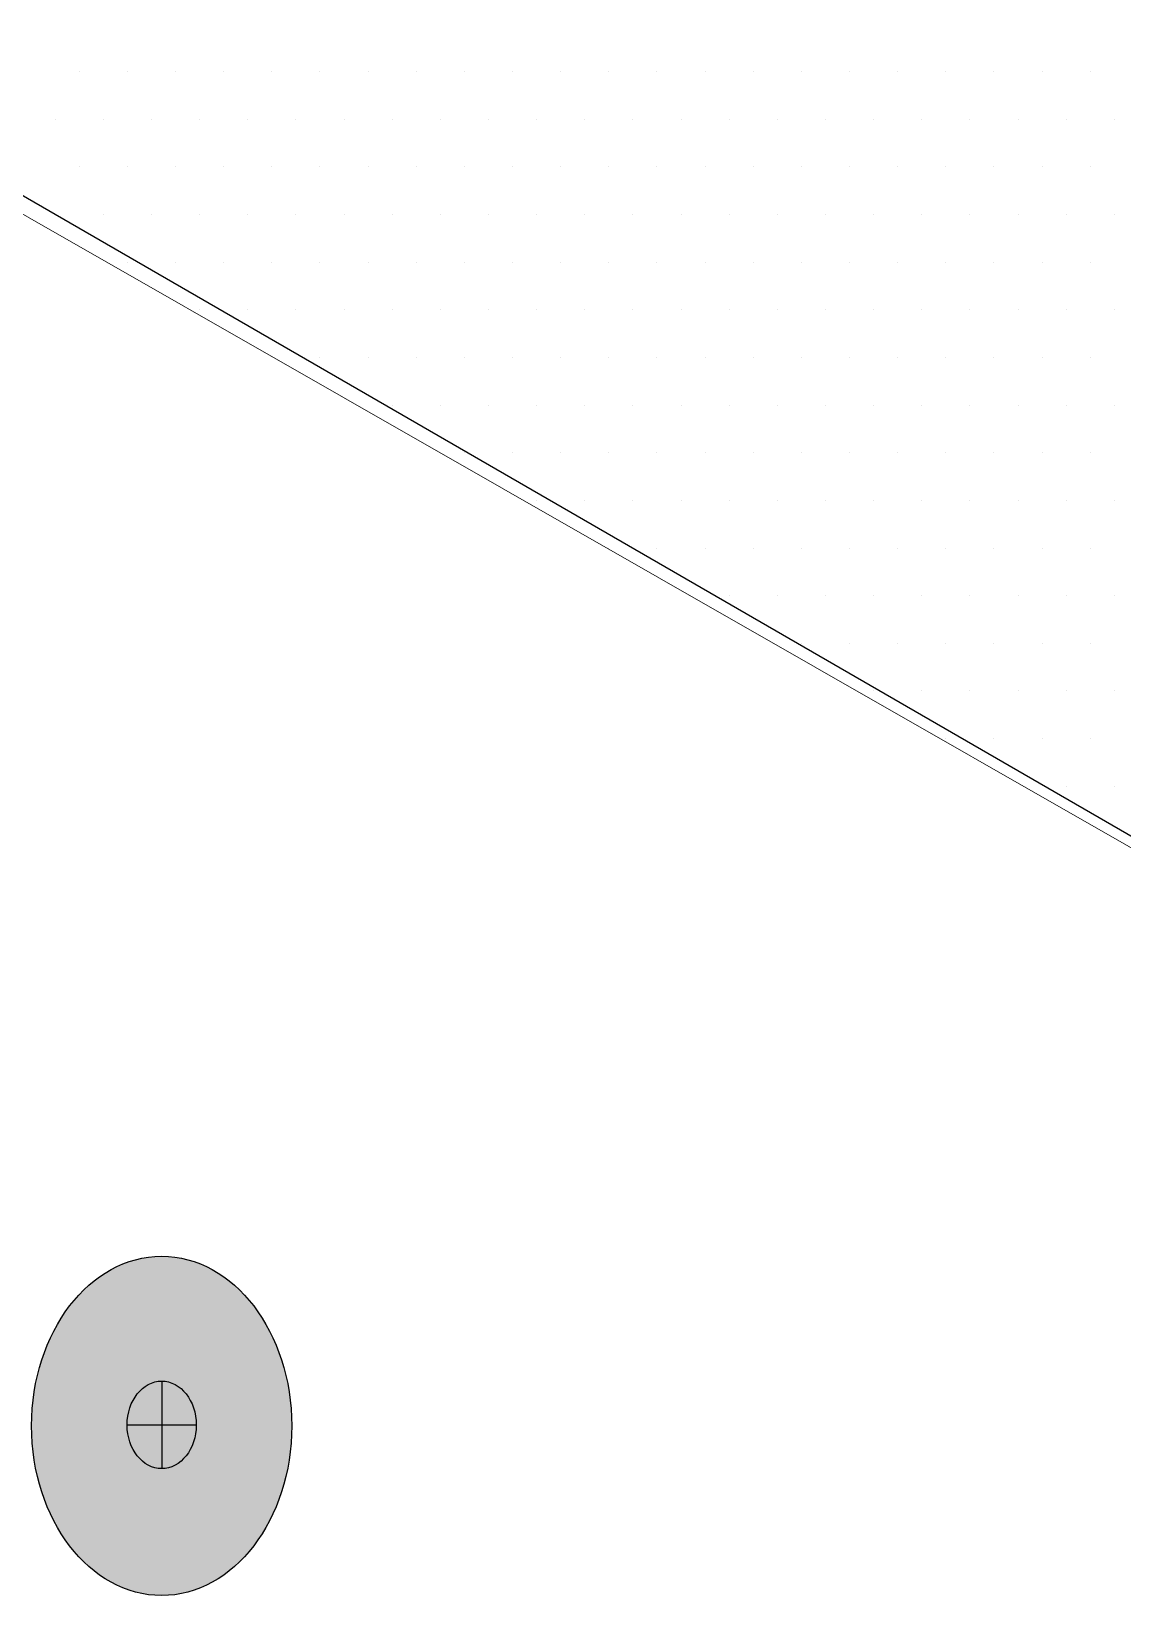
# Model space of a CAD drawing. Header units: inches. Extents: x -17.6 to 82.3, y -15.1 to 23.2.
# Drawn here: x 0.205 to 0.632, y 10.208 to 10.82 of the extents above; entities that cross this region are included whole.
import ezdxf

# ---------------------------------------------------------------- set-up
doc = ezdxf.new("R2010")
doc.units = ezdxf.units.IN
doc.header["$MEASUREMENT"] = 0
for name, color, linetype, lineweight in [('.ATI-HATCH', 7, 'Continuous', 0), ('G-ANNO-TTLB', 7, 'Continuous', 0), ('TYVEK', 7, 'Continuous', 0)]:
    doc.layers.add(name, color=color, linetype=linetype, lineweight=lineweight)

# ---------------------------------------------------------------- blocks, each defined once
blk = doc.blocks.new('Block_359')
at = {"layer": '.ATI-HATCH'}
for points, knots in [([(-0.38694, 11.43875), (-0.38694, 11.43875), (-0.38847, 11.43958), (-0.38847, 11.43958), (-0.38847, 11.43958), (-0.38694, 11.44042), (-0.38694, 11.44042), (-0.38694, 11.44042), (-0.38694, 11.83125), (-0.38694, 11.83125), (-0.38694, 11.83125), (-0.38764, 11.83097), (-0.38764, 11.83097), (-0.38764, 11.83097), (-0.38764, 11.83167), (-0.38764, 11.83167), (-0.38764, 11.83167), (-0.59625, 11.95083), (-0.59625, 11.95083), (-0.59625, 11.95083), (-0.59625, 11.34875), (-0.59625, 11.34875), (-0.59625, 11.34875), (-0.47069, 11.13361), (-0.47069, 11.13361), (-0.47069, 11.13361), (2.17, 9.62333), (2.17, 9.62333), (2.17, 9.62333), (2.54681, 9.83847), (2.54681, 9.83847), (2.54681, 9.83847), (2.54681, 10.29986), (2.54681, 10.29986), (2.54681, 10.29986), (2.30764, 10.43653), (2.30764, 10.43653), (2.30764, 10.43653), (2.30764, 10.22667), (2.30764, 10.22667), (2.30764, 10.22667), (2.30778, 9.89847), (2.30778, 9.89847), (2.30778, 9.89847), (-0.38694, 11.43875), (-0.38694, 11.43875)], [0, 0, 0, 0, 1, 1, 1, 2, 2, 2, 3, 3, 3, 4, 4, 4, 5, 5, 5, 6, 6, 6, 7, 7, 7, 8, 8, 8, 9, 9, 9, 10, 10, 10, 11, 11, 11, 12, 12, 12, 13, 13, 13, 14, 14, 14, 15, 15, 15, 15]), ([(2.30764, 10.22667), (2.30764, 10.22667), (-0.10097, 11.60208), (-0.10097, 11.60208), (-0.10097, 11.60208), (-0.38694, 11.44042), (-0.38694, 11.44042), (-0.38694, 11.44042), (-0.38694, 11.43875), (-0.38694, 11.43875), (-0.38694, 11.43875), (2.30778, 9.89847), (2.30778, 9.89847), (2.30778, 9.89847), (2.30764, 10.22667), (2.30764, 10.22667)], [0, 0, 0, 0, 1, 1, 1, 2, 2, 2, 3, 3, 3, 4, 4, 4, 5, 5, 5, 5])]:
    blk.add_open_spline(points, degree=3, knots=knots, dxfattribs=at)
at = {"layer": '.ATI-HATCH', "color": 8, "lineweight": 0, "true_color": 0x808080}
for points in [[(0.22416, 10.80452), (0.22416, 10.80452), (0.22416, 10.80452), (0.22416, 10.80452)], [(0.24299, 10.80452), (0.24299, 10.80452), (0.24299, 10.80452), (0.24299, 10.80452)], [(0.26183, 10.80452), (0.26183, 10.80452), (0.26183, 10.80452), (0.26183, 10.80452)], [(0.28066, 10.80452), (0.28066, 10.80452), (0.28066, 10.80452), (0.28066, 10.80452)], [(0.29949, 10.80452), (0.29949, 10.80452), (0.29949, 10.80452), (0.29949, 10.80452)], [(0.31832, 10.80452), (0.31832, 10.80452), (0.31832, 10.80452), (0.31832, 10.80452)], [(0.33716, 10.80452), (0.33716, 10.80452), (0.33716, 10.80452), (0.33716, 10.80452)], [(0.35599, 10.80452), (0.35599, 10.80452), (0.35599, 10.80452), (0.35599, 10.80452)], [(0.37482, 10.80452), (0.37482, 10.80452), (0.37482, 10.80452), (0.37482, 10.80452)], [(0.39366, 10.80452), (0.39366, 10.80452), (0.39366, 10.80452), (0.39366, 10.80452)], [(0.41249, 10.80452), (0.41249, 10.80452), (0.41249, 10.80452), (0.41249, 10.80452)], [(0.43132, 10.80452), (0.43132, 10.80452), (0.43132, 10.80452), (0.43132, 10.80452)], [(0.45015, 10.80452), (0.45015, 10.80452), (0.45015, 10.80452), (0.45015, 10.80452)], [(0.46899, 10.80452), (0.46899, 10.80452), (0.46899, 10.80452), (0.46899, 10.80452)], [(0.48782, 10.80452), (0.48782, 10.80452), (0.48782, 10.80452), (0.48782, 10.80452)], [(0.50665, 10.80452), (0.50665, 10.80452), (0.50665, 10.80452), (0.50665, 10.80452)], [(0.52549, 10.80452), (0.52549, 10.80452), (0.52549, 10.80452), (0.52549, 10.80452)], [(0.54432, 10.80452), (0.54432, 10.80452), (0.54432, 10.80452), (0.54432, 10.80452)], [(0.56315, 10.80452), (0.56315, 10.80452), (0.56315, 10.80452), (0.56315, 10.80452)], [(0.58199, 10.80452), (0.58199, 10.80452), (0.58199, 10.80452), (0.58199, 10.80452)], [(0.60082, 10.80452), (0.60082, 10.80452), (0.60082, 10.80452), (0.60082, 10.80452)], [(0.61965, 10.80452), (0.61965, 10.80452), (0.61965, 10.80452), (0.61965, 10.80452)], [(0.21474, 10.78589), (0.21474, 10.78589), (0.21474, 10.78589), (0.21474, 10.78589)], [(0.23358, 10.78589), (0.23358, 10.78589), (0.23358, 10.78589), (0.23358, 10.78589)], [(0.25241, 10.78589), (0.25241, 10.78589), (0.25241, 10.78589), (0.25241, 10.78589)], [(0.27124, 10.78589), (0.27124, 10.78589), (0.27124, 10.78589), (0.27124, 10.78589)], [(0.29007, 10.78589), (0.29007, 10.78589), (0.29007, 10.78589), (0.29007, 10.78589)], [(0.30891, 10.78589), (0.30891, 10.78589), (0.30891, 10.78589), (0.30891, 10.78589)], [(0.32774, 10.78589), (0.32774, 10.78589), (0.32774, 10.78589), (0.32774, 10.78589)], [(0.34657, 10.78589), (0.34657, 10.78589), (0.34657, 10.78589), (0.34657, 10.78589)], [(0.36541, 10.78589), (0.36541, 10.78589), (0.36541, 10.78589), (0.36541, 10.78589)], [(0.38424, 10.78589), (0.38424, 10.78589), (0.38424, 10.78589), (0.38424, 10.78589)], [(0.40307, 10.78589), (0.40307, 10.78589), (0.40307, 10.78589), (0.40307, 10.78589)], [(0.42191, 10.78589), (0.42191, 10.78589), (0.42191, 10.78589), (0.42191, 10.78589)], [(0.44074, 10.78589), (0.44074, 10.78589), (0.44074, 10.78589), (0.44074, 10.78589)], [(0.45957, 10.78589), (0.45957, 10.78589), (0.45957, 10.78589), (0.45957, 10.78589)], [(0.4784, 10.78589), (0.4784, 10.78589), (0.4784, 10.78589), (0.4784, 10.78589)], [(0.49724, 10.78589), (0.49724, 10.78589), (0.49724, 10.78589), (0.49724, 10.78589)], [(0.51607, 10.78589), (0.51607, 10.78589), (0.51607, 10.78589), (0.51607, 10.78589)], [(0.5349, 10.78589), (0.5349, 10.78589), (0.5349, 10.78589), (0.5349, 10.78589)], [(0.55374, 10.78589), (0.55374, 10.78589), (0.55374, 10.78589), (0.55374, 10.78589)], [(0.57257, 10.78589), (0.57257, 10.78589), (0.57257, 10.78589), (0.57257, 10.78589)], [(0.5914, 10.78589), (0.5914, 10.78589), (0.5914, 10.78589), (0.5914, 10.78589)], [(0.61023, 10.78589), (0.61023, 10.78589), (0.61023, 10.78589), (0.61023, 10.78589)], [(0.62907, 10.78589), (0.62907, 10.78589), (0.62907, 10.78589), (0.62907, 10.78589)], [(0.22416, 10.76725), (0.22416, 10.76725), (0.22416, 10.76725), (0.22416, 10.76725)], [(0.24299, 10.76725), (0.24299, 10.76725), (0.24299, 10.76725), (0.24299, 10.76725)], [(0.26183, 10.76725), (0.26183, 10.76725), (0.26183, 10.76725), (0.26183, 10.76725)], [(0.28066, 10.76725), (0.28066, 10.76725), (0.28066, 10.76725), (0.28066, 10.76725)], [(0.29949, 10.76725), (0.29949, 10.76725), (0.29949, 10.76725), (0.29949, 10.76725)], [(0.31832, 10.76725), (0.31832, 10.76725), (0.31832, 10.76725), (0.31832, 10.76725)], [(0.33716, 10.76725), (0.33716, 10.76725), (0.33716, 10.76725), (0.33716, 10.76725)], [(0.35599, 10.76725), (0.35599, 10.76725), (0.35599, 10.76725), (0.35599, 10.76725)], [(0.37482, 10.76725), (0.37482, 10.76725), (0.37482, 10.76725), (0.37482, 10.76725)], [(0.39366, 10.76725), (0.39366, 10.76725), (0.39366, 10.76725), (0.39366, 10.76725)], [(0.41249, 10.76725), (0.41249, 10.76725), (0.41249, 10.76725), (0.41249, 10.76725)], [(0.43132, 10.76725), (0.43132, 10.76725), (0.43132, 10.76725), (0.43132, 10.76725)], [(0.45015, 10.76725), (0.45015, 10.76725), (0.45015, 10.76725), (0.45015, 10.76725)], [(0.46899, 10.76725), (0.46899, 10.76725), (0.46899, 10.76725), (0.46899, 10.76725)], [(0.48782, 10.76725), (0.48782, 10.76725), (0.48782, 10.76725), (0.48782, 10.76725)], [(0.50665, 10.76725), (0.50665, 10.76725), (0.50665, 10.76725), (0.50665, 10.76725)], [(0.52549, 10.76725), (0.52549, 10.76725), (0.52549, 10.76725), (0.52549, 10.76725)], [(0.54432, 10.76725), (0.54432, 10.76725), (0.54432, 10.76725), (0.54432, 10.76725)], [(0.56315, 10.76725), (0.56315, 10.76725), (0.56315, 10.76725), (0.56315, 10.76725)], [(0.58199, 10.76725), (0.58199, 10.76725), (0.58199, 10.76725), (0.58199, 10.76725)], [(0.60082, 10.76725), (0.60082, 10.76725), (0.60082, 10.76725), (0.60082, 10.76725)], [(0.61965, 10.76725), (0.61965, 10.76725), (0.61965, 10.76725), (0.61965, 10.76725)], [(0.21474, 10.74861), (0.21474, 10.74861), (0.21474, 10.74861), (0.21474, 10.74861)], [(0.23358, 10.74861), (0.23358, 10.74861), (0.23358, 10.74861), (0.23358, 10.74861)], [(0.25241, 10.74861), (0.25241, 10.74861), (0.25241, 10.74861), (0.25241, 10.74861)], [(0.27124, 10.74861), (0.27124, 10.74861), (0.27124, 10.74861), (0.27124, 10.74861)], [(0.29007, 10.74861), (0.29007, 10.74861), (0.29007, 10.74861), (0.29007, 10.74861)], [(0.30891, 10.74861), (0.30891, 10.74861), (0.30891, 10.74861), (0.30891, 10.74861)], [(0.32774, 10.74861), (0.32774, 10.74861), (0.32774, 10.74861), (0.32774, 10.74861)], [(0.34657, 10.74861), (0.34657, 10.74861), (0.34657, 10.74861), (0.34657, 10.74861)], [(0.36541, 10.74861), (0.36541, 10.74861), (0.36541, 10.74861), (0.36541, 10.74861)], [(0.38424, 10.74861), (0.38424, 10.74861), (0.38424, 10.74861), (0.38424, 10.74861)], [(0.40307, 10.74861), (0.40307, 10.74861), (0.40307, 10.74861), (0.40307, 10.74861)], [(0.42191, 10.74861), (0.42191, 10.74861), (0.42191, 10.74861), (0.42191, 10.74861)], [(0.44074, 10.74861), (0.44074, 10.74861), (0.44074, 10.74861), (0.44074, 10.74861)], [(0.45957, 10.74861), (0.45957, 10.74861), (0.45957, 10.74861), (0.45957, 10.74861)], [(0.4784, 10.74861), (0.4784, 10.74861), (0.4784, 10.74861), (0.4784, 10.74861)], [(0.49724, 10.74861), (0.49724, 10.74861), (0.49724, 10.74861), (0.49724, 10.74861)], [(0.51607, 10.74861), (0.51607, 10.74861), (0.51607, 10.74861), (0.51607, 10.74861)], [(0.5349, 10.74861), (0.5349, 10.74861), (0.5349, 10.74861), (0.5349, 10.74861)], [(0.55374, 10.74861), (0.55374, 10.74861), (0.55374, 10.74861), (0.55374, 10.74861)], [(0.57257, 10.74861), (0.57257, 10.74861), (0.57257, 10.74861), (0.57257, 10.74861)], [(0.5914, 10.74861), (0.5914, 10.74861), (0.5914, 10.74861), (0.5914, 10.74861)], [(0.61023, 10.74861), (0.61023, 10.74861), (0.61023, 10.74861), (0.61023, 10.74861)], [(0.62907, 10.74861), (0.62907, 10.74861), (0.62907, 10.74861), (0.62907, 10.74861)], [(0.24299, 10.72997), (0.24299, 10.72997), (0.24299, 10.72997), (0.24299, 10.72997)], [(0.26183, 10.72997), (0.26183, 10.72997), (0.26183, 10.72997), (0.26183, 10.72997)], [(0.28066, 10.72997), (0.28066, 10.72997), (0.28066, 10.72997), (0.28066, 10.72997)], [(0.29949, 10.72997), (0.29949, 10.72997), (0.29949, 10.72997), (0.29949, 10.72997)], [(0.31832, 10.72997), (0.31832, 10.72997), (0.31832, 10.72997), (0.31832, 10.72997)], [(0.33716, 10.72997), (0.33716, 10.72997), (0.33716, 10.72997), (0.33716, 10.72997)], [(0.35599, 10.72997), (0.35599, 10.72997), (0.35599, 10.72997), (0.35599, 10.72997)], [(0.37482, 10.72997), (0.37482, 10.72997), (0.37482, 10.72997), (0.37482, 10.72997)], [(0.39366, 10.72997), (0.39366, 10.72997), (0.39366, 10.72997), (0.39366, 10.72997)], [(0.41249, 10.72997), (0.41249, 10.72997), (0.41249, 10.72997), (0.41249, 10.72997)], [(0.43132, 10.72997), (0.43132, 10.72997), (0.43132, 10.72997), (0.43132, 10.72997)], [(0.45015, 10.72997), (0.45015, 10.72997), (0.45015, 10.72997), (0.45015, 10.72997)], [(0.46899, 10.72997), (0.46899, 10.72997), (0.46899, 10.72997), (0.46899, 10.72997)], [(0.48782, 10.72997), (0.48782, 10.72997), (0.48782, 10.72997), (0.48782, 10.72997)], [(0.50665, 10.72997), (0.50665, 10.72997), (0.50665, 10.72997), (0.50665, 10.72997)], [(0.52549, 10.72997), (0.52549, 10.72997), (0.52549, 10.72997), (0.52549, 10.72997)], [(0.54432, 10.72997), (0.54432, 10.72997), (0.54432, 10.72997), (0.54432, 10.72997)], [(0.56315, 10.72997), (0.56315, 10.72997), (0.56315, 10.72997), (0.56315, 10.72997)], [(0.58199, 10.72997), (0.58199, 10.72997), (0.58199, 10.72997), (0.58199, 10.72997)], [(0.60082, 10.72997), (0.60082, 10.72997), (0.60082, 10.72997), (0.60082, 10.72997)], [(0.61965, 10.72997), (0.61965, 10.72997), (0.61965, 10.72997), (0.61965, 10.72997)], [(0.27124, 10.71133), (0.27124, 10.71133), (0.27124, 10.71133), (0.27124, 10.71133)], [(0.29007, 10.71133), (0.29007, 10.71133), (0.29007, 10.71133), (0.29007, 10.71133)], [(0.30891, 10.71133), (0.30891, 10.71133), (0.30891, 10.71133), (0.30891, 10.71133)], [(0.32774, 10.71133), (0.32774, 10.71133), (0.32774, 10.71133), (0.32774, 10.71133)], [(0.34657, 10.71133), (0.34657, 10.71133), (0.34657, 10.71133), (0.34657, 10.71133)], [(0.36541, 10.71133), (0.36541, 10.71133), (0.36541, 10.71133), (0.36541, 10.71133)], [(0.38424, 10.71133), (0.38424, 10.71133), (0.38424, 10.71133), (0.38424, 10.71133)], [(0.40307, 10.71133), (0.40307, 10.71133), (0.40307, 10.71133), (0.40307, 10.71133)], [(0.42191, 10.71133), (0.42191, 10.71133), (0.42191, 10.71133), (0.42191, 10.71133)], [(0.44074, 10.71133), (0.44074, 10.71133), (0.44074, 10.71133), (0.44074, 10.71133)], [(0.45957, 10.71133), (0.45957, 10.71133), (0.45957, 10.71133), (0.45957, 10.71133)], [(0.4784, 10.71133), (0.4784, 10.71133), (0.4784, 10.71133), (0.4784, 10.71133)], [(0.49724, 10.71133), (0.49724, 10.71133), (0.49724, 10.71133), (0.49724, 10.71133)], [(0.51607, 10.71133), (0.51607, 10.71133), (0.51607, 10.71133), (0.51607, 10.71133)], [(0.5349, 10.71133), (0.5349, 10.71133), (0.5349, 10.71133), (0.5349, 10.71133)], [(0.55374, 10.71133), (0.55374, 10.71133), (0.55374, 10.71133), (0.55374, 10.71133)], [(0.57257, 10.71133), (0.57257, 10.71133), (0.57257, 10.71133), (0.57257, 10.71133)], [(0.5914, 10.71133), (0.5914, 10.71133), (0.5914, 10.71133), (0.5914, 10.71133)], [(0.61023, 10.71133), (0.61023, 10.71133), (0.61023, 10.71133), (0.61023, 10.71133)], [(0.62907, 10.71133), (0.62907, 10.71133), (0.62907, 10.71133), (0.62907, 10.71133)], [(0.31832, 10.6927), (0.31832, 10.6927), (0.31832, 10.6927), (0.31832, 10.6927)], [(0.33716, 10.6927), (0.33716, 10.6927), (0.33716, 10.6927), (0.33716, 10.6927)], [(0.35599, 10.6927), (0.35599, 10.6927), (0.35599, 10.6927), (0.35599, 10.6927)], [(0.37482, 10.6927), (0.37482, 10.6927), (0.37482, 10.6927), (0.37482, 10.6927)], [(0.39366, 10.6927), (0.39366, 10.6927), (0.39366, 10.6927), (0.39366, 10.6927)], [(0.41249, 10.6927), (0.41249, 10.6927), (0.41249, 10.6927), (0.41249, 10.6927)], [(0.43132, 10.6927), (0.43132, 10.6927), (0.43132, 10.6927), (0.43132, 10.6927)], [(0.45015, 10.6927), (0.45015, 10.6927), (0.45015, 10.6927), (0.45015, 10.6927)], [(0.46899, 10.6927), (0.46899, 10.6927), (0.46899, 10.6927), (0.46899, 10.6927)], [(0.48782, 10.6927), (0.48782, 10.6927), (0.48782, 10.6927), (0.48782, 10.6927)], [(0.50665, 10.6927), (0.50665, 10.6927), (0.50665, 10.6927), (0.50665, 10.6927)], [(0.52549, 10.6927), (0.52549, 10.6927), (0.52549, 10.6927), (0.52549, 10.6927)], [(0.54432, 10.6927), (0.54432, 10.6927), (0.54432, 10.6927), (0.54432, 10.6927)], [(0.56315, 10.6927), (0.56315, 10.6927), (0.56315, 10.6927), (0.56315, 10.6927)], [(0.58199, 10.6927), (0.58199, 10.6927), (0.58199, 10.6927), (0.58199, 10.6927)], [(0.60082, 10.6927), (0.60082, 10.6927), (0.60082, 10.6927), (0.60082, 10.6927)], [(0.61965, 10.6927), (0.61965, 10.6927), (0.61965, 10.6927), (0.61965, 10.6927)], [(0.34657, 10.67406), (0.34657, 10.67406), (0.34657, 10.67406), (0.34657, 10.67406)], [(0.36541, 10.67406), (0.36541, 10.67406), (0.36541, 10.67406), (0.36541, 10.67406)], [(0.38424, 10.67406), (0.38424, 10.67406), (0.38424, 10.67406), (0.38424, 10.67406)], [(0.40307, 10.67406), (0.40307, 10.67406), (0.40307, 10.67406), (0.40307, 10.67406)], [(0.42191, 10.67406), (0.42191, 10.67406), (0.42191, 10.67406), (0.42191, 10.67406)], [(0.44074, 10.67406), (0.44074, 10.67406), (0.44074, 10.67406), (0.44074, 10.67406)], [(0.45957, 10.67406), (0.45957, 10.67406), (0.45957, 10.67406), (0.45957, 10.67406)], [(0.4784, 10.67406), (0.4784, 10.67406), (0.4784, 10.67406), (0.4784, 10.67406)], [(0.49724, 10.67406), (0.49724, 10.67406), (0.49724, 10.67406), (0.49724, 10.67406)], [(0.51607, 10.67406), (0.51607, 10.67406), (0.51607, 10.67406), (0.51607, 10.67406)], [(0.5349, 10.67406), (0.5349, 10.67406), (0.5349, 10.67406), (0.5349, 10.67406)], [(0.55374, 10.67406), (0.55374, 10.67406), (0.55374, 10.67406), (0.55374, 10.67406)], [(0.57257, 10.67406), (0.57257, 10.67406), (0.57257, 10.67406), (0.57257, 10.67406)], [(0.5914, 10.67406), (0.5914, 10.67406), (0.5914, 10.67406), (0.5914, 10.67406)], [(0.61023, 10.67406), (0.61023, 10.67406), (0.61023, 10.67406), (0.61023, 10.67406)], [(0.62907, 10.67406), (0.62907, 10.67406), (0.62907, 10.67406), (0.62907, 10.67406)], [(0.37482, 10.65542), (0.37482, 10.65542), (0.37482, 10.65542), (0.37482, 10.65542)], [(0.39366, 10.65542), (0.39366, 10.65542), (0.39366, 10.65542), (0.39366, 10.65542)], [(0.41249, 10.65542), (0.41249, 10.65542), (0.41249, 10.65542), (0.41249, 10.65542)], [(0.43132, 10.65542), (0.43132, 10.65542), (0.43132, 10.65542), (0.43132, 10.65542)], [(0.45015, 10.65542), (0.45015, 10.65542), (0.45015, 10.65542), (0.45015, 10.65542)], [(0.46899, 10.65542), (0.46899, 10.65542), (0.46899, 10.65542), (0.46899, 10.65542)], [(0.48782, 10.65542), (0.48782, 10.65542), (0.48782, 10.65542), (0.48782, 10.65542)], [(0.50665, 10.65542), (0.50665, 10.65542), (0.50665, 10.65542), (0.50665, 10.65542)], [(0.52549, 10.65542), (0.52549, 10.65542), (0.52549, 10.65542), (0.52549, 10.65542)], [(0.54432, 10.65542), (0.54432, 10.65542), (0.54432, 10.65542), (0.54432, 10.65542)], [(0.56315, 10.65542), (0.56315, 10.65542), (0.56315, 10.65542), (0.56315, 10.65542)], [(0.58199, 10.65542), (0.58199, 10.65542), (0.58199, 10.65542), (0.58199, 10.65542)], [(0.60082, 10.65542), (0.60082, 10.65542), (0.60082, 10.65542), (0.60082, 10.65542)], [(0.61965, 10.65542), (0.61965, 10.65542), (0.61965, 10.65542), (0.61965, 10.65542)], [(0.40307, 10.63678), (0.40307, 10.63678), (0.40307, 10.63678), (0.40307, 10.63678)], [(0.42191, 10.63678), (0.42191, 10.63678), (0.42191, 10.63678), (0.42191, 10.63678)], [(0.44074, 10.63678), (0.44074, 10.63678), (0.44074, 10.63678), (0.44074, 10.63678)], [(0.45957, 10.63678), (0.45957, 10.63678), (0.45957, 10.63678), (0.45957, 10.63678)], [(0.4784, 10.63678), (0.4784, 10.63678), (0.4784, 10.63678), (0.4784, 10.63678)], [(0.49724, 10.63678), (0.49724, 10.63678), (0.49724, 10.63678), (0.49724, 10.63678)], [(0.51607, 10.63678), (0.51607, 10.63678), (0.51607, 10.63678), (0.51607, 10.63678)], [(0.5349, 10.63678), (0.5349, 10.63678), (0.5349, 10.63678), (0.5349, 10.63678)], [(0.55374, 10.63678), (0.55374, 10.63678), (0.55374, 10.63678), (0.55374, 10.63678)], [(0.57257, 10.63678), (0.57257, 10.63678), (0.57257, 10.63678), (0.57257, 10.63678)], [(0.5914, 10.63678), (0.5914, 10.63678), (0.5914, 10.63678), (0.5914, 10.63678)], [(0.61023, 10.63678), (0.61023, 10.63678), (0.61023, 10.63678), (0.61023, 10.63678)], [(0.62907, 10.63678), (0.62907, 10.63678), (0.62907, 10.63678), (0.62907, 10.63678)], [(0.43132, 10.61815), (0.43132, 10.61815), (0.43132, 10.61815), (0.43132, 10.61815)], [(0.45015, 10.61815), (0.45015, 10.61815), (0.45015, 10.61815), (0.45015, 10.61815)], [(0.46899, 10.61815), (0.46899, 10.61815), (0.46899, 10.61815), (0.46899, 10.61815)], [(0.48782, 10.61815), (0.48782, 10.61815), (0.48782, 10.61815), (0.48782, 10.61815)], [(0.50665, 10.61815), (0.50665, 10.61815), (0.50665, 10.61815), (0.50665, 10.61815)], [(0.52549, 10.61815), (0.52549, 10.61815), (0.52549, 10.61815), (0.52549, 10.61815)], [(0.54432, 10.61815), (0.54432, 10.61815), (0.54432, 10.61815), (0.54432, 10.61815)], [(0.56315, 10.61815), (0.56315, 10.61815), (0.56315, 10.61815), (0.56315, 10.61815)], [(0.58199, 10.61815), (0.58199, 10.61815), (0.58199, 10.61815), (0.58199, 10.61815)], [(0.60082, 10.61815), (0.60082, 10.61815), (0.60082, 10.61815), (0.60082, 10.61815)], [(0.61965, 10.61815), (0.61965, 10.61815), (0.61965, 10.61815), (0.61965, 10.61815)], [(0.4784, 10.59951), (0.4784, 10.59951), (0.4784, 10.59951), (0.4784, 10.59951)], [(0.49724, 10.59951), (0.49724, 10.59951), (0.49724, 10.59951), (0.49724, 10.59951)], [(0.51607, 10.59951), (0.51607, 10.59951), (0.51607, 10.59951), (0.51607, 10.59951)], [(0.5349, 10.59951), (0.5349, 10.59951), (0.5349, 10.59951), (0.5349, 10.59951)], [(0.55374, 10.59951), (0.55374, 10.59951), (0.55374, 10.59951), (0.55374, 10.59951)], [(0.57257, 10.59951), (0.57257, 10.59951), (0.57257, 10.59951), (0.57257, 10.59951)], [(0.5914, 10.59951), (0.5914, 10.59951), (0.5914, 10.59951), (0.5914, 10.59951)], [(0.61023, 10.59951), (0.61023, 10.59951), (0.61023, 10.59951), (0.61023, 10.59951)], [(0.62907, 10.59951), (0.62907, 10.59951), (0.62907, 10.59951), (0.62907, 10.59951)], [(0.50665, 10.58087), (0.50665, 10.58087), (0.50665, 10.58087), (0.50665, 10.58087)], [(0.52549, 10.58087), (0.52549, 10.58087), (0.52549, 10.58087), (0.52549, 10.58087)], [(0.54432, 10.58087), (0.54432, 10.58087), (0.54432, 10.58087), (0.54432, 10.58087)], [(0.56315, 10.58087), (0.56315, 10.58087), (0.56315, 10.58087), (0.56315, 10.58087)], [(0.58199, 10.58087), (0.58199, 10.58087), (0.58199, 10.58087), (0.58199, 10.58087)], [(0.60082, 10.58087), (0.60082, 10.58087), (0.60082, 10.58087), (0.60082, 10.58087)], [(0.61965, 10.58087), (0.61965, 10.58087), (0.61965, 10.58087), (0.61965, 10.58087)], [(0.5349, 10.56223), (0.5349, 10.56223), (0.5349, 10.56223), (0.5349, 10.56223)], [(0.55374, 10.56223), (0.55374, 10.56223), (0.55374, 10.56223), (0.55374, 10.56223)], [(0.57257, 10.56223), (0.57257, 10.56223), (0.57257, 10.56223), (0.57257, 10.56223)], [(0.5914, 10.56223), (0.5914, 10.56223), (0.5914, 10.56223), (0.5914, 10.56223)], [(0.61023, 10.56223), (0.61023, 10.56223), (0.61023, 10.56223), (0.61023, 10.56223)], [(0.62907, 10.56223), (0.62907, 10.56223), (0.62907, 10.56223), (0.62907, 10.56223)], [(0.56315, 10.54359), (0.56315, 10.54359), (0.56315, 10.54359), (0.56315, 10.54359)], [(0.58199, 10.54359), (0.58199, 10.54359), (0.58199, 10.54359), (0.58199, 10.54359)], [(0.60082, 10.54359), (0.60082, 10.54359), (0.60082, 10.54359), (0.60082, 10.54359)], [(0.61965, 10.54359), (0.61965, 10.54359), (0.61965, 10.54359), (0.61965, 10.54359)], [(0.61023, 10.52496), (0.61023, 10.52496), (0.61023, 10.52496), (0.61023, 10.52496)], [(0.62907, 10.52496), (0.62907, 10.52496), (0.62907, 10.52496), (0.62907, 10.52496)]]:
    blk.add_open_spline(points, degree=3, dxfattribs=at)

msp = doc.modelspace()

# ---------------------------------------------------------------- hatches: boundary and pattern name
at = {"layer": 'G-ANNO-TTLB', "true_color": 0xff00ff, "transparency": 33554687}
h = msp.add_hatch(color=6, dxfattribs=at)
edge = h.paths.add_edge_path()
edge.add_spline(control_points=[(24.62525, -11.0625), (24.62525, -11.0625), (-16.0625, -11.0625), (-16.0625, -11.0625), (-16.0625, -11.0625), (-16.0625, 23.0625), (-16.0625, 23.0625), (-16.0625, 23.0625), (24.62525, 23.0625), (24.62525, 23.0625), (24.62525, 23.0625), (24.62525, -11.0625), (24.62525, -11.0625)], knot_values=[0, 0, 0, 0, 1, 1, 1, 2, 2, 2, 3, 3, 3, 4, 4, 4, 4], degree=3, periodic=0)
edge = h.paths.add_edge_path()
edge.add_spline(control_points=[(-15.9375, 22.9375), (-15.9375, 22.9375), (-15.9375, -10.9375), (-15.9375, -10.9375), (-15.9375, -10.9375), (24.50025, -10.9375), (24.50025, -10.9375), (24.50025, -10.9375), (24.50025, 22.9375), (24.50025, 22.9375), (24.50025, 22.9375), (-15.9375, 22.9375), (-15.9375, 22.9375)], knot_values=[0, 0, 0, 0, 1, 1, 1, 2, 2, 2, 3, 3, 3, 4, 4, 4, 4], degree=3, periodic=0)
edge.add_line((-15.9375, 22.9375), (-15.9375, 22.9375))
at = {"layer": 'TYVEK', "true_color": 0x003b71, "transparency": 33554687}
h = msp.add_hatch(color=156, dxfattribs=at)
h.dxf.hatch_style = 2
edge = h.paths.add_edge_path()
edge.add_ellipse((0.2564, 10.27461), major_axis=(0, 0.06638), ratio=0.766948, start_angle=0, end_angle=360)

# ---------------------------------------------------------------- linework, layer by layer
at = {"layer": 'G-ANNO-TTLB'}
for points in [[(24.62525, -11.0625), (24.62525, -11.0625), (-16.0625, -11.0625), (-16.0625, -11.0625), (-16.0625, -11.0625), (-16.0625, 23.0625), (-16.0625, 23.0625), (-16.0625, 23.0625), (24.62525, 23.0625), (24.62525, 23.0625), (24.62525, 23.0625), (24.62525, -11.0625), (24.62525, -11.0625)], [(-15.9375, 22.9375), (-15.9375, 22.9375), (-15.9375, -10.9375), (-15.9375, -10.9375), (-15.9375, -10.9375), (24.50025, -10.9375), (24.50025, -10.9375), (24.50025, -10.9375), (24.50025, 22.9375), (24.50025, 22.9375), (24.50025, 22.9375), (-15.9375, 22.9375), (-15.9375, 22.9375)]]:
    msp.add_open_spline(points, degree=3, knots=[0, 0, 0, 0, 1, 1, 1, 2, 2, 2, 3, 3, 3, 4, 4, 4, 4], dxfattribs=at)
at = {"layer": 'TYVEK', "color": 4, "lineweight": 25, "true_color": 0x00ffff}
msp.add_line((2.18547, 9.60965), (-0.44363, 11.12906), dxfattribs=at)
at = {"layer": 'TYVEK', "color": 252, "lineweight": 25, "true_color": 0x848484}
for p, q in [((0.25641, 10.29215), (0.25641, 10.25789)), ((0.24289, 10.27502), (0.26992, 10.27502))]:
    msp.add_line(p, q, dxfattribs=at)
at = {"layer": 'TYVEK', "color": 18, "lineweight": 25, "true_color": 0x000000}
msp.add_ellipse((0.2564, 10.27461), major_axis=(0, 0.06638), ratio=0.766948, dxfattribs=at)
at = {"layer": 'TYVEK', "color": 252, "lineweight": 25, "true_color": 0x848484}
msp.add_ellipse((0.25641, 10.27502), major_axis=(0, 0.01713), ratio=0.788846, dxfattribs=at)

# ---------------------------------------------------------------- block references
at = {"layer": '.ATI-HATCH'}
msp.add_blockref('Block_359', (0, 0), dxfattribs=at)

doc.saveas('drawing.dxf')
